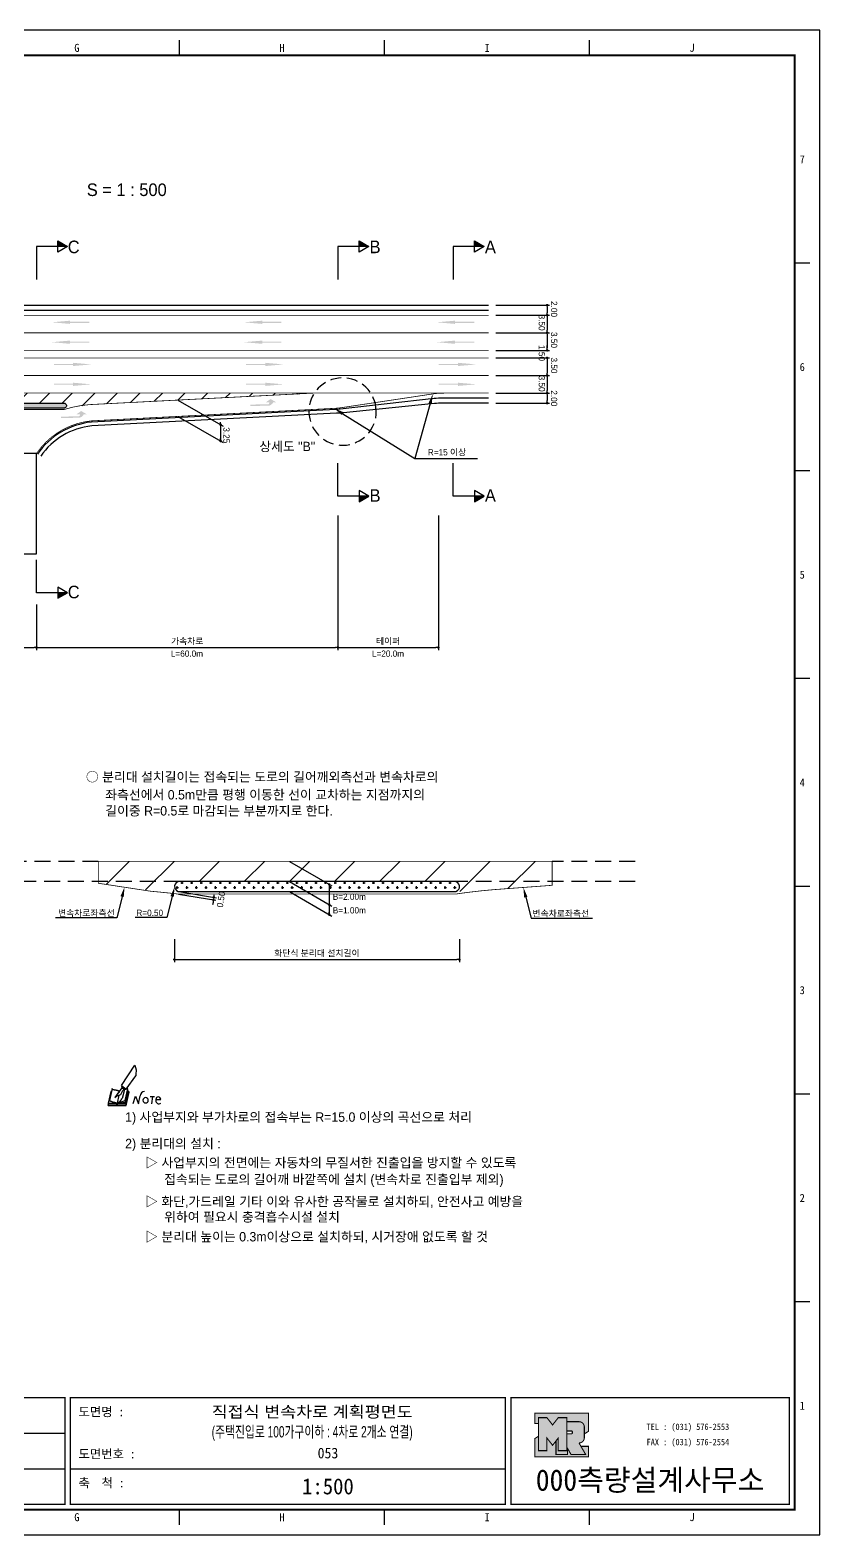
# Model space of a CAD drawing. Header units: millimetres. Extents: x 468 to 891, y -3 to 296.
# Drawn here: x 734.1 to 891.4, y -3.1 to 296.3 of the extents above; entities that cross this region are included whole.
import ezdxf
from ezdxf.enums import TextEntityAlignment as Align

# ---------------------------------------------------------------- set-up
doc = ezdxf.new("R2010")
doc.units = ezdxf.units.MM
doc.linetypes.add('HIDDEN', pattern=[9.525, 6.35, -3.175])
for name, color, linetype in [('CC-GSTR-0004', 4, 'Continuous'), ('CM-LANE-0030', 30, 'Continuous'), ('CZ-DIMT-0002', 7, 'Continuous'), ('CZ-LIN1-0007', 7, 'Continuous'), ('CZ-LIN2-0003', 3, 'Continuous'), ('CZ-LINE-0001', 7, 'Continuous'), ('CZ-TEXT-BOX0', 7, 'Continuous'), ('TITLE', 7, 'Continuous')]:
    doc.layers.add(name, color=color, linetype=linetype)
doc.styles.add('돋움', font='')
doc.styles.add('돋음체', font='')
doc.styles.get('돋움').set_extended_font_data('Dotum')
doc.styles.get('돋음체').set_extended_font_data('DotumChe')

# ---------------------------------------------------------------- blocks, each defined once
blk = doc.blocks.new('note')
for p, q in [((0.85, 3.5), (3.53, 7.57)), ((3.53, 7.57), (3.8, 6.64)), ((3.8, 6.64), (3.69, 5.72)), ((1, 3.1), (0.75, 2.77)), ((0.85, 3.5), (1.8, 2.79)), ((1, 3.4), (0.85, 3.21)), ((0.85, 3.21), (1.52, 2.71)), ((1.8, 2.79), (3.74, 5.46)), ((3.69, 5.72), (3.74, 5.46)), ((-1.24, 2.36), (-1.77, 0)), ((-1.77, 0), (1.77, 0)), ((-1.77, 0), (-1.77, -0.3)), ((-1.53, 0.52), (-1.55, 0.54)), ((-1.01, 2.9), (-1.53, 0.52)), ((-1.48, 0.48), (-1.53, 0.52)), ((-1.43, 0.44), (-1.48, 0.48)), ((-1.38, 0.41), (-1.43, 0.44)), ((-1.33, 0.4), (-1.38, 0.41)), ((-1.27, 0.37), (-1.33, 0.4)), ((-1.22, 0.35), (-1.27, 0.37)), ((-1.13, 2.36), (-1.24, 2.36)), ((-1.17, 0.33), (-1.22, 0.35)), ((-1.12, 0.32), (-1.17, 0.33)), ((-1.02, 0.25), (-1.12, 0.32)), ((-0.97, 0.22), (-1.02, 0.25)), ((-1, 2.9), (-1.01, 2.9)), ((-0.98, 2.85), (-1, 2.9)), ((-0.95, 2.8), (-0.98, 2.85)), ((-0.93, 0.21), (-0.97, 0.22)), ((-0.9, 2.75), (-0.95, 2.8)), ((-0.88, 0.19), (-0.93, 0.21)), ((-0.85, 2.72), (-0.9, 2.75)), ((-0.8, 0.18), (-0.88, 0.19)), ((-0.79, 2.69), (-0.85, 2.72)), ((-0.75, 0.17), (-0.8, 0.18)), ((-0.74, 2.68), (-0.79, 2.69)), ((-0.7, 0.16), (-0.75, 0.17)), ((-0.69, 2.65), (-0.74, 2.68)), ((-0.64, 0.15), (-0.7, 0.16)), ((-0.64, 2.65), (-0.69, 2.65)), ((-0.59, 2.63), (-0.64, 2.65)), ((-0.58, 0.14), (-0.64, 0.15)), ((-0.54, 2.62), (-0.59, 2.63)), ((-0.53, 0.13), (-0.58, 0.14)), ((-0.48, 2.61), (-0.54, 2.62)), ((-0.48, 0.12), (-0.53, 0.13)), ((-0.43, 2.61), (-0.48, 2.61)), ((-0.43, 0.11), (-0.48, 0.12)), ((0.75, 2.77), (-0.46, 1.16)), ((0.37, 2.24), (-0.46, 1.16)), ((-0.46, 1.16), (-0.08, 1.47)), ((-0.38, 2.59), (-0.43, 2.61)), ((-0.38, 0.08), (-0.43, 0.11)), ((-0.33, 2.59), (-0.38, 2.59)), ((-0.29, 0.06), (-0.38, 0.08)), ((-0.27, 2.58), (-0.33, 2.59)), ((-0.23, 0.05), (-0.29, 0.06)), ((-0.22, 2.57), (-0.27, 2.58)), ((-0.16, 0.04), (-0.23, 0.05)), ((-0.17, 2.56), (-0.22, 2.57)), ((-0.12, 2.55), (-0.17, 2.56)), ((-0.11, 0.03), (-0.16, 0.04)), ((-0.07, 2.53), (-0.12, 2.55)), ((-0.04, 0.02), (-0.11, 0.03)), ((-0.08, 1.47), (0.72, 1.75)), ((-0.01, 2.51), (-0.07, 2.53)), ((-0.05, -0.3), (-0.05, 0)), ((0, 0), (-0.04, 0.02)), ((0.04, 2.5), (-0.01, 2.51)), ((0.37, 1.63), (0, 0)), ((0, 0), (1.6, 0.53)), ((0, 0), (1.65, 0.18)), ((0, 0.01), (0.06, 0.04)), ((0, -0.3), (0, 0)), ((0.09, 2.48), (0.04, 2.5)), ((0.05, -0.3), (0.05, 0)), ((0.06, 0.04), (0.11, 0.07)), ((0.14, 2.48), (0.09, 2.48)), ((0.11, 0.07), (0.16, 0.09)), ((0.2, 2.47), (0.14, 2.48)), ((0.16, 0.09), (0.21, 0.12)), ((0.26, 2.43), (0.18, 2.46)), ((0.21, 0.12), (0.27, 0.14)), ((0.34, 2.4), (0.26, 2.43)), ((0.27, 0.14), (0.36, 0.19)), ((0.45, 2.37), (0.34, 2.4)), ((0.36, 0.19), (0.41, 0.22)), ((0.41, 0.22), (0.46, 0.27)), ((0.46, 0.27), (0.51, 0.3)), ((0.51, 0.3), (0.56, 0.34)), ((0.56, 0.34), (0.6, 0.4)), ((0.6, 0.4), (0.64, 0.45)), ((0.64, 0.45), (0.67, 0.51)), ((0.67, 0.51), (0.74, 0.58)), ((0.72, 1.75), (1.16, 2.53)), ((0.74, 0.58), (0.79, 0.63)), ((0.79, 0.63), (0.83, 0.68)), ((0.83, 0.68), (0.86, 0.73)), ((0.86, 0.73), (0.89, 0.79)), ((0.89, 0.84), (0.92, 0.89)), ((0.89, 0.79), (0.89, 0.84)), ((0.92, 0.89), (0.96, 0.95)), ((0.96, 0.95), (1.01, 0.97)), ((1.47, 2.74), (1.01, 0.97)), ((1.16, 2.53), (1.37, 2.82)), ((2.13, 2.84), (1.44, 2.63)), ((1.52, 2.71), (1.66, 2.9)), ((1.6, 0.53), (2.13, 2.84)), ((1.65, 0.18), (2.19, 2.48)), ((1.77, 0), (2.3, 2.36)), ((1.77, -0.3), (2.3, 2.07)), ((1.77, -0.38), (2.3, 1.99)), ((1.77, -0.44), (2.3, 1.93)), ((1.77, 0), (1.77, -0.3)), ((2.19, 2.48), (2.04, 2.47)), ((2.3, 2.36), (2.16, 2.36)), ((2.3, 2.36), (2.3, 2.07)), ((3.21, -0.08), (3.68, 1.4)), ((3.68, 1.4), (4.26, -0.14)), ((4.26, -0.14), (4.56, 1.44)), ((6.55, 1.34), (7.46, 1.34)), ((7.01, 1.34), (6.87, -0.11)), ((7.71, 0.77), (7.71, 0.55)), ((7.71, 0.77), (8.67, 0.77)), ((-1.77, -0.3), (1.77, -0.3)), ((-1.77, -0.43), (-1.77, -0.3)), ((-1.77, -0.37), (1.77, -0.37)), ((-1.77, -0.43), (1.77, -0.43))]:
    blk.add_line(p, q)
for centre, major_axis, start_param, end_param in [((0.4, 2.31), (0.0702, 0.0702), 3.283946, 6.425539), ((5.68, 1.23), (-0.806, 0.806), -0.591174, 0.597824), ((5.66, 0.58), (-0.378, 0.378), 3.926991, 10.210176), ((8.3, 0.49), (0.422, 0.422), 2.265602, 4.634911), ((8.19, 0.77), (-0.342, 0.342), 3.926991, 7.068583)]:
    blk.add_ellipse(centre, major_axis=major_axis, ratio=1, start_param=start_param, end_param=end_param)
blk = doc.blocks.new('_Dot')
at = {"color": 0, "linetype": 'ByBlock', "lineweight": -2}
blk.add_line((-0.5, 0), (-1, 0), dxfattribs=at)
at = {"color": 0, "linetype": 'ByBlock', "const_width": 0.5}
blk.add_lwpolyline([(-0.25, 0, 1), (0.25, 0, 1)], format="xyb", close=True, dxfattribs=at)

msp = doc.modelspace()

# ---------------------------------------------------------------- hatches: boundary and pattern name
at = {"layer": 'CM-LANE-0030'}
h = msp.add_hatch(dxfattribs=at)
h.set_pattern_fill('ANSI31', color=256, style=0)
h.set_pattern_definition([(45, (-515.1883, 8.0515), (-2.245064, 2.245064), [])])
h.paths.add_polyline_path([(568.28, 224.03), (585.85, 222.42, -0.062108), (590.15, 221.03), (591.27, 221.03, 0.001633), (591.16, 221.09, -0.783474), (591.39, 222.03), (740.86, 222.03, -0.830663), (741.04, 221.07, 0.001236), (740.95, 221.03), (742.47, 221.03, -0.050333), (746.07, 221.75), (790.47, 224.03)])
at = {"layer": 'CZ-LIN1-0007'}
for points in [[(742.08, 238.44), (742.08, 238.23), (745.91, 238.23), (745.91, 238.01), (742.08, 238.01), (742.08, 237.8), (738.43, 238.12)], [(780.35, 238.44), (780.35, 238.23), (784.18, 238.23), (784.18, 238.01), (780.35, 238.01), (780.35, 237.8), (776.7, 238.12)], [(818.72, 238.44), (818.72, 238.23), (822.54, 238.23), (822.54, 238.01), (818.72, 238.01), (818.72, 237.8), (815.07, 238.12)], [(742.08, 234.48), (742.08, 234.27), (745.91, 234.27), (745.91, 234.05), (742.08, 234.05), (742.08, 233.84), (738.43, 234.16)], [(780.35, 234.48), (780.35, 234.27), (784.18, 234.27), (784.18, 234.05), (780.35, 234.05), (780.35, 233.84), (776.7, 234.16)], [(818.72, 234.48), (818.72, 234.27), (822.54, 234.27), (822.54, 234.05), (818.72, 234.05), (818.72, 233.84), (815.07, 234.16)], [(742.69, 230.06), (742.69, 229.85), (738.86, 229.85), (738.86, 229.64), (742.69, 229.64), (742.69, 229.42), (746.34, 229.74)], [(780.96, 230.06), (780.96, 229.85), (777.14, 229.85), (777.14, 229.64), (780.96, 229.64), (780.96, 229.42), (784.61, 229.74)], [(819.32, 230.06), (819.32, 229.85), (815.5, 229.85), (815.5, 229.64), (819.32, 229.64), (819.32, 229.42), (822.98, 229.74)], [(742.69, 226.1), (742.69, 225.89), (738.86, 225.89), (738.86, 225.68), (742.69, 225.68), (742.69, 225.46), (746.34, 225.78)], [(780.96, 226.1), (780.96, 225.89), (777.14, 225.89), (777.14, 225.68), (780.96, 225.68), (780.96, 225.46), (784.61, 225.78)], [(819.32, 226.1), (819.32, 225.89), (815.5, 225.89), (815.5, 225.68), (819.32, 225.68), (819.32, 225.46), (822.98, 225.78)], [(781.51, 221.51, 0.267976), (782.54, 222.2), (783.17, 222.19), (782, 222.85), (781.06, 222.2), (781.75, 222.2, -0.504994), (781.44, 221.78), (777.98, 221.76), (777.98, 221.49)], [(743.8, 219.12, 0.267976), (744.83, 219.81), (745.46, 219.81), (744.29, 220.46), (743.35, 219.82), (744.04, 219.81, -0.504994), (743.73, 219.39), (740.27, 219.37), (740.27, 219.1)]]:
    msp.add_hatch(color=256, dxfattribs=at).paths.add_polyline_path(points)
at = {"layer": 'CZ-LIN2-0003'}
h = msp.add_hatch(dxfattribs=at)
h.set_pattern_fill('CROSS', color=256, scale=0.075, style=0)
h.set_pattern_definition([(0, (-515.18825, 8.05147), (0.47625, 0.47625), [0.238125, -0.714375]), (90, (-515.0692, 7.9324), (-0.47625, 0.47625), [0.238125, -0.714375])])
h.paths.add_polyline_path([(740.86, 222.03), (591.39, 222.03, 0.783474), (591.16, 221.09, -0.001633), (591.27, 221.03), (740.95, 221.03, -0.001236), (741.04, 221.07, 0.830663)])
h = msp.add_hatch(dxfattribs=at)
h.set_pattern_fill('CROSS', color=256, scale=0.15, style=0)
h.set_pattern_definition([(0, (-1579.946, 580.9645), (0.9525, 0.9525), [0.47625, -1.42875]), (90, (-1579.7079, 580.7264), (-0.9525, 0.9525), [0.47625, -1.42875])])
h.paths.add_polyline_path([(763.9, 126.86, 0.868933), (763.62, 124.9, -0.000934), (763.76, 124.86), (818.76, 124.86, -0.000934), (818.89, 124.9, 0.868933), (818.61, 126.86)])
at = {"layer": 'CZ-LINE-0001'}
for points in [[(739.65, 254.3), (739.65, 253.2), (741.56, 253.2)], [(799.65, 254.3), (799.65, 253.2), (801.56, 253.2)], [(822.61, 254.3), (822.61, 253.2), (824.51, 253.2)], [(801.56, 203.53), (799.65, 203.53), (799.65, 202.43)], [(824.51, 203.53), (822.61, 203.53), (822.61, 202.43)], [(741.56, 184.33), (739.65, 184.33), (739.65, 183.23)]]:
    msp.add_hatch(color=256, dxfattribs=at).paths.add_polyline_path(points)
at = {"layer": 'TITLE', "ltscale": 150}
h = msp.add_hatch(color=8, dxfattribs=at)
edge = h.paths.add_edge_path()
edge.add_line((845.29, 21.11), (834.62, 21.11))
edge.add_line((834.62, 21.11), (834.62, 19.03))
edge.add_line((834.62, 19.03), (835.33, 19.03))
edge.add_line((835.33, 19.03), (835.33, 20.2))
edge.add_line((835.33, 20.2), (837.02, 20.2))
edge.add_line((837.02, 20.2), (838.15, 18.75))
edge.add_line((838.15, 18.75), (839.28, 20.2))
edge.add_line((839.28, 20.2), (840.97, 20.2))
edge.add_line((840.97, 20.2), (840.97, 19.4))
edge.add_line((840.97, 19.4), (843.41, 19.4))
edge.add_arc((843.41, 18.34), 1.07, 0, 90, ccw=False)
edge.add_line((844.47, 18.34), (844.47, 16.97))
edge.add_line((844.47, 16.97), (845.29, 17.48))
edge.add_line((845.29, 17.48), (845.29, 21.11))
h.paths.add_polyline_path([(838.83, 15.58), (838.15, 14.7), (837.02, 16.15), (837.02, 13.64), (835.33, 13.64), (835.33, 16.49), (834.62, 16.05), (834.62, 12.42), (845.29, 12.42), (845.29, 14.5), (843.79, 14.5), (844.75, 12.85), (841.84, 12.85), (841.14, 14.06), (841.14, 12.85), (838.83, 12.85)])
msp.add_hatch(color=5, dxfattribs=at).paths.add_polyline_path([(840.97, 20.2), (839.28, 20.2), (838.15, 18.75), (837.02, 20.2), (835.33, 20.2), (835.33, 13.64), (837.02, 13.64), (837.02, 16.15), (838.15, 14.7), (839.28, 16.15), (839.28, 13.64), (840.97, 13.64)])
h = msp.add_hatch(color=161, dxfattribs=at)
edge = h.paths.add_edge_path()
edge.add_arc((843.41, 18.34), 1.07, 360, 450)
edge.add_line((843.41, 19.4), (840.97, 19.4))
edge.add_line((840.97, 19.4), (840.97, 17.55))
edge.add_line((840.97, 17.55), (841.96, 17.55))
edge.add_arc((841.96, 17.44), 0.113, 0, 90, ccw=False)
edge.add_line((842.08, 17.44), (842.08, 17.13))
edge.add_arc((841.96, 17.13), 0.113, 270, 360, ccw=False)
edge.add_line((841.96, 17.01), (840.97, 17.01))
edge.add_line((840.97, 17.01), (840.97, 13.64))
edge.add_line((840.97, 13.64), (839.28, 13.64))
edge.add_line((839.28, 13.64), (839.28, 16.15))
edge.add_line((839.28, 16.15), (838.83, 15.58))
edge.add_line((838.83, 15.58), (838.83, 12.85))
edge.add_line((838.83, 12.85), (841.14, 12.85))
edge.add_line((841.14, 12.85), (841.14, 14.06))
edge.add_line((841.14, 14.06), (841.84, 12.85))
edge.add_line((841.84, 12.85), (844.75, 12.85))
edge.add_line((844.75, 12.85), (843.41, 15.16))
edge.add_arc((843.41, 16.23), 1.07, 270, 360)
edge.add_line((844.47, 16.23), (844.47, 18.34))

# ---------------------------------------------------------------- linework, layer by layer
at = {"color": 0, "linetype": 'ByBlock', "lineweight": -2}
for p, q in [((837.06, 241.28), (837.06, 241.03)), ((837.06, 239.78), (837.06, 240.03)), ((837.06, 239.28), (837.06, 239.03)), ((837.06, 236.28), (837.06, 236.53)), ((837.06, 235.78), (837.06, 235.53)), ((837.06, 232.78), (837.06, 233.03)), ((837.06, 232.78), (837.06, 233.03)), ((837.06, 230.78), (837.06, 230.53)), ((837.06, 230.78), (837.06, 230.53)), ((837.06, 227.78), (837.06, 228.03)), ((837.06, 227.28), (837.06, 227.03)), ((837.06, 224.28), (837.06, 224.53)), ((837.06, 223.78), (837.06, 223.53)), ((837.06, 222.28), (837.06, 222.53)), ((772.07, 217.99), (772.07, 218.24)), ((772.07, 217.49), (772.07, 217.24)), ((772.07, 214.74), (772.07, 214.99)), ((793.69, 126.03), (793.69, 125.78)), ((770.59, 122.96), (770.55, 122.71)), ((770.75, 123.95), (770.8, 124.19)), ((793.69, 122.03), (793.69, 121.78)), ((793.69, 120.53), (793.69, 120.78))]:
    msp.add_line(p, q, dxfattribs=at)
at = {"color": 0, "linetype": 'ByBlock', "const_width": 0.25}
for points in [[(837.06, 241.41, 1), (837.06, 241.66, 1)], [(837.06, 239.66, 1), (837.06, 239.41, 1)], [(837.06, 239.41, 1), (837.06, 239.66, 1)], [(837.06, 236.16, 1), (837.06, 235.91, 1)], [(837.06, 235.91, 1), (837.06, 236.16, 1)], [(837.06, 232.66, 1), (837.06, 232.41, 1)], [(837.06, 232.66, 1), (837.06, 232.41, 1)], [(837.06, 230.91, 1), (837.06, 231.16, 1)], [(837.06, 230.91, 1), (837.06, 231.16, 1)], [(837.06, 227.66, 1), (837.06, 227.41, 1)], [(837.06, 227.41, 1), (837.06, 227.66, 1)], [(837.06, 223.91, 1), (837.06, 224.16, 1)], [(837.06, 224.16, 1), (837.06, 223.91, 1)], [(837.06, 222.16, 1), (837.06, 221.91, 1)], [(772.07, 217.62, 1), (772.07, 217.87, 1)], [(772.07, 217.87, 1), (772.07, 217.62, 1)], [(772.07, 214.62, 1), (772.07, 214.37, 1)], [(793.69, 126.15, 1), (793.69, 126.4, 1)], [(770.61, 123.08, 1), (770.65, 123.33, 1)], [(770.73, 123.82, 1), (770.69, 123.58, 1)], [(793.69, 122.15, 1), (793.69, 122.4, 1)], [(793.69, 120.4, 1), (793.69, 120.15, 1)]]:
    msp.add_lwpolyline(points, format="xyb", close=True, dxfattribs=at)
at = {"layer": 'CC-GSTR-0004'}
for points in [[(545.41, 241.53), (825.41, 241.53)], [(545.41, 240.53), (825.41, 240.53)]]:
    msp.add_lwpolyline(points, dxfattribs=at)
for points in [[(825.41, 223.03), (816.25, 223.03, 0.028028), (814.58, 222.94), (795.88, 220.84), (795.88, 220.84, -0.015157), (794.97, 220.76), (794.97, 220.76), (746.33, 218.26, 0.221504), (735.62, 211.89)], [(825.41, 222.03), (816.16, 222.03, 0.02497), (814.67, 221.96), (795.83, 220.07, -0.0121), (795.1, 220.02), (746.39, 217.51, 0.221166), (736.24, 211.47)]]:
    msp.add_lwpolyline(points, format="xyb", dxfattribs=at)
at = {"layer": 'CM-LANE-0030'}
for p, q in [((749.27, 126.3), (753.83, 130.86)), ((757.13, 125.18), (762.81, 130.86)), ((767.79, 126.86), (771.79, 130.86)), ((776.77, 126.86), (780.77, 130.86)), ((785.75, 126.86), (789.75, 130.86)), ((794.73, 126.86), (798.73, 130.86)), ((803.71, 126.86), (807.71, 130.86)), ((812.69, 126.86), (816.69, 130.86)), ((819.67, 124.86), (825.67, 130.86)), ((829.25, 125.46), (834.65, 130.86))]:
    msp.add_line(p, q, dxfattribs=at)
at = {"layer": 'CM-LANE-0030', "const_width": 0.15}
for points in [[(545.41, 232.53), (825.41, 232.53)], [(545.41, 231.03), (825.41, 231.03)]]:
    msp.add_lwpolyline(points, dxfattribs=at)
for points in [[(585.85, 222.42), (568.28, 224.03), (790.47, 224.03), (746.07, 221.75, 0.059897), (740.95, 220.78), (591.27, 220.78, 0.073871)], [(838.06, 130.86), (838.06, 126.11), (826.6, 125.26, 0.016429), (818.76, 124.36), (763.76, 124.36, 0.006448), (758.16, 124.93), (747.71, 126.52), (747.71, 130.86)]]:
    msp.add_lwpolyline(points, format="xyb", close=True, dxfattribs=at)
at = {"layer": 'CZ-LIN1-0007', "const_width": 0.15}
msp.add_lwpolyline([(545.41, 239.53), (825.41, 239.53)], dxfattribs=at)
at = {"layer": 'CZ-LIN1-0007', "linetype": 'HIDDEN', "const_width": 0.15}
for points in [[(545.41, 236.03), (825.41, 236.03)], [(545.41, 227.53), (825.41, 227.53)], [(790.47, 224.03), (816.53, 224.03)]]:
    msp.add_lwpolyline(points, dxfattribs=at)
at = {"layer": 'CZ-LIN1-0007', "const_width": 0.15}
msp.add_lwpolyline([(825.41, 224.03), (816.53, 224.03, 0.03724), (814.31, 223.87), (796.14, 221.14), (796.14, 221.14, -0.024362), (794.68, 221), (794.68, 221), (746.31, 218.51), (746.31, 218.51, 0.22161), (735.41, 212.03)], format="xyb", dxfattribs=at)
at = {"layer": 'CZ-LIN2-0003'}
for points in [[(591.16, 221.09, -0.783474), (591.39, 222.03), (740.86, 222.03, -0.830663), (741.04, 221.07, 0.001236), (740.95, 221.03), (591.27, 221.03, 0.001633)], [(818.76, 124.86, -0.000934), (818.89, 124.9, 0.868933), (818.61, 126.86), (763.9, 126.86, 0.868933), (763.62, 124.9, -0.000934), (763.76, 124.86)]]:
    msp.add_lwpolyline(points, format="xyb", close=True, dxfattribs=at)
msp.add_lwpolyline([(735.41, 212.03), (705.41, 212.03), (705.41, 192.03), (735.41, 192.03)], close=True, dxfattribs=at)
at = {"layer": 'CZ-LINE-0001'}
for p, q in [((741.56, 253.2), (735.41, 253.2)), ((735.41, 253.2), (735.41, 246.66)), ((739.65, 252.1), (739.65, 254.3)), ((739.65, 254.3), (741.56, 253.2)), ((741.56, 253.2), (739.65, 252.1)), ((801.56, 253.2), (795.41, 253.2)), ((795.41, 253.2), (795.41, 246.66)), ((799.65, 252.1), (799.65, 254.3)), ((799.65, 254.3), (801.56, 253.2)), ((801.56, 253.2), (799.65, 252.1)), ((824.51, 253.2), (818.37, 253.2)), ((818.37, 253.2), (818.37, 246.66)), ((822.61, 252.1), (822.61, 254.3)), ((822.61, 254.3), (824.51, 253.2)), ((824.51, 253.2), (822.61, 252.1)), ((826.84, 241.53), (837.56, 241.53)), ((826.84, 239.53), (837.56, 239.53)), ((826.84, 239.53), (837.56, 239.53)), ((837.06, 241.03), (837.06, 240.03)), ((837.06, 239.03), (837.06, 236.53)), ((826.84, 236.03), (837.56, 236.03)), ((826.84, 236.03), (837.56, 236.03)), ((837.06, 235.53), (837.06, 233.03)), ((837.06, 233.03), (837.06, 233.53)), ((826.84, 232.53), (837.56, 232.53)), ((826.84, 232.53), (837.56, 232.53)), ((826.84, 231.03), (837.56, 231.03)), ((826.84, 231.03), (837.56, 231.03)), ((837.06, 230.53), (837.06, 228.03)), ((837.06, 230.53), (837.06, 230.03)), ((826.84, 227.53), (837.56, 227.53)), ((826.84, 227.53), (837.56, 227.53)), ((837.06, 227.03), (837.06, 224.53)), ((763.57, 222.65), (772.57, 217.45)), ((826.84, 224.03), (837.56, 224.03)), ((826.84, 224.03), (837.56, 224.03)), ((826.84, 222.03), (837.56, 222.03)), ((837.06, 223.53), (837.06, 222.53)), ((763.57, 219.4), (772.57, 214.2)), ((772.07, 217.24), (772.07, 214.24)), ((795.41, 203.53), (795.41, 210.07)), ((810.71, 211), (823.21, 211)), ((818.37, 203.53), (818.37, 210.07)), ((801.56, 203.53), (799.65, 204.63)), ((799.65, 204.63), (799.65, 202.43)), ((824.51, 203.53), (822.61, 204.63)), ((822.61, 204.63), (822.61, 202.43)), ((801.56, 203.53), (795.41, 203.53)), ((799.65, 202.43), (801.56, 203.53)), ((824.51, 203.53), (818.37, 203.53)), ((822.61, 202.43), (824.51, 203.53)), ((795.41, 199.7), (795.41, 172.92)), ((795.41, 199.7), (795.41, 172.92)), ((815.41, 199.7), (815.41, 172.92)), ((735.41, 184.33), (735.41, 190.87)), ((741.56, 184.33), (735.41, 184.33)), ((741.56, 184.33), (739.65, 185.43)), ((739.65, 185.43), (739.65, 183.23)), ((739.65, 183.23), (741.56, 184.33)), ((735.41, 181.98), (735.41, 172.92)), ((735.41, 181.98), (735.41, 172.92)), ((705.91, 173.42), (734.91, 173.42)), ((735.91, 173.42), (794.91, 173.42)), ((795.91, 173.42), (814.91, 173.42)), ((785.75, 130.86), (794.19, 125.99)), ((785.75, 126.86), (794.19, 121.99)), ((793.69, 126.28), (793.69, 120.28)), ((763.67, 124.37), (771.12, 123.13)), ((763.76, 124.86), (771.21, 123.62)), ((785.75, 124.86), (794.19, 119.99)), ((770.55, 122.71), (770.47, 122.22)), ((762.85, 115.38), (762.85, 110.84)), ((819.61, 115.38), (819.61, 110.84)), ((763.35, 111.34), (819.11, 111.34))]:
    msp.add_line(p, q, dxfattribs=at)
at = {"layer": 'CZ-LINE-0001', "linetype": 'HIDDEN', "ltscale": 0.35}
msp.add_line((802.99, 221.15), (802.99, 221.15), dxfattribs=at)
at = {"layer": 'CZ-LINE-0001', "linetype": 'HIDDEN', "ltscale": 0.5}
for p, q in [((747.71, 130.86), (731.18, 130.86)), ((854.59, 130.86), (838.06, 130.86)), ((763.9, 126.86), (731.18, 126.86)), ((854.59, 126.86), (818.61, 126.86))]:
    msp.add_line(p, q, dxfattribs=at)
at = {"layer": 'CZ-LINE-0001'}
for points in [[(813.77, 221.94), (810.71, 211)], [(796.38, 219.94), (810.71, 211)], [(752.45, 123.84), (751.4, 119.66), (739.17, 119.66)], [(762.41, 123.88), (761.36, 119.7), (755.02, 119.7)]]:
    msp.add_lwpolyline(points, dxfattribs=at)
at = {"layer": 'CZ-LINE-0001', "extrusion": (0, 0, -1)}
msp.add_lwpolyline([(-832.82, 123.75), (-833.87, 119.57), (-846.1, 119.57)], dxfattribs=at)
at = {"layer": 'CZ-LINE-0001', "linetype": 'HIDDEN', "ltscale": 0.35}
msp.add_arc((796.34, 220.36), 6.7, 6.7667, 6.749, dxfattribs=at)
at = {"layer": 'CZ-LINE-0001'}
for points in [[(813.45, 222.03), (814.31, 223.87), (814.09, 221.85)], [(796.2, 219.66), (794.68, 221), (796.56, 220.22)], [(752.12, 123.92), (752.94, 125.78), (752.77, 123.76)], [(762.09, 123.96), (762.9, 125.82), (762.73, 123.8)]]:
    msp.add_solid(points, dxfattribs=at)
at = {"layer": 'CZ-LINE-0001', "extrusion": (0, 0, -1)}
msp.add_solid([(-833.14, 123.83), (-832.33, 125.69), (-832.49, 123.67)], dxfattribs=at)
at = {"layer": 'TITLE', "color": 7, "linetype": 'Continuous'}
for p, q in [((763.86, 291.21), (763.86, 294.24)), ((804.69, 291.21), (804.69, 294.24)), ((845.51, 291.21), (845.51, 294.24)), ((889.36, 249.88), (886.34, 249.88)), ((889.36, 208.55), (886.34, 208.55)), ((889.36, 167.23), (886.34, 167.23)), ((889.36, 125.9), (886.34, 125.9)), ((889.36, 84.57), (886.34, 84.57)), ((889.36, 43.24), (886.34, 43.24)), ((763.86, -1.11), (763.86, 1.91)), ((804.69, -1.11), (804.69, 1.91)), ((845.51, -1.11), (845.51, 1.91))]:
    msp.add_line(p, q, dxfattribs=at)
at = {"layer": 'TITLE', "ltscale": 150}
for p, q in [((654.49, 17.12), (741.1, 17.12)), ((654.49, 10.05), (741.1, 10.05)), ((742.16, 10.05), (828.77, 10.05))]:
    msp.add_line(p, q, dxfattribs=at)
at = {"layer": 'TITLE'}
msp.add_line((886.45, 1.91), (477.59, 1.91), dxfattribs=at)
msp.add_lwpolyline([(468.01, -3.12), (891.37, -3.12), (891.37, 296.25), (468.01, 296.25)], close=True, dxfattribs=at)
at = {"layer": 'TITLE', "linetype": 'Continuous', "const_width": 0.403}
msp.add_lwpolyline([(478.09, 1.91), (478.09, 291.21), (886.34, 291.21), (886.34, 1.91)], close=True, dxfattribs=at)
at = {"layer": 'TITLE', "ltscale": 150}
for points, const_width in [([(741.1, 2.97), (654.49, 2.97), (654.49, 24.19), (741.1, 24.19)], 0.265), ([(742.16, 24.19), (828.77, 24.19), (828.77, 2.97), (742.16, 2.97)], 0.265), ([(885.28, 24.19), (885.28, 2.97), (829.84, 2.97), (829.84, 24.19), (885.28, 24.19)], 0.265), ([(840.97, 20.2), (839.28, 20.2), (838.15, 18.75), (837.02, 20.2), (835.33, 20.2), (835.33, 13.64), (837.02, 13.64), (837.02, 16.15), (838.15, 14.7), (839.28, 16.15), (839.28, 13.64), (840.97, 13.64)], 0.212), ([(838.83, 15.58), (838.15, 14.7), (837.02, 16.15), (837.02, 13.64), (835.33, 13.64), (835.33, 16.49), (834.62, 16.05), (834.62, 12.42), (845.29, 12.42), (845.29, 14.5), (843.79, 14.5), (844.75, 12.85), (841.84, 12.85), (841.14, 14.06), (841.14, 12.85), (838.83, 12.85)], 0.212)]:
    msp.add_lwpolyline(points, close=True, dxfattribs=dict(at, const_width=const_width))
at = {"layer": 'TITLE', "ltscale": 150, "const_width": 0.212}
for points in [[(845.29, 21.11), (834.62, 21.11), (834.62, 19.03), (835.33, 19.03), (835.33, 20.2), (837.02, 20.2), (838.15, 18.75), (839.28, 20.2), (840.97, 20.2), (840.97, 19.4), (843.41, 19.4, -0.414214), (844.47, 18.34), (844.47, 16.97), (845.29, 17.48)], [(844.47, 18.34, 0.414214), (843.41, 19.4), (840.97, 19.4), (840.97, 17.55), (841.96, 17.55, -0.414214), (842.08, 17.44), (842.08, 17.13, -0.414214), (841.96, 17.01), (840.97, 17.01), (840.97, 13.64), (839.28, 13.64), (839.28, 16.15), (838.83, 15.58), (838.83, 12.85), (841.14, 12.85), (841.14, 14.06), (841.84, 12.85), (844.75, 12.85), (843.41, 15.16, 0.414214), (844.47, 16.23)]]:
    msp.add_lwpolyline(points, format="xyb", close=True, dxfattribs=at)

# ---------------------------------------------------------------- block references
at = {"layer": 'CZ-LINE-0001', "xscale": 0.5, "yscale": 0.5, "zscale": 0.5}
for p in [(735.41, 173.42), (795.41, 173.42), (815.41, 173.42), (819.61, 111.34)]:
    msp.add_blockref('_Dot', p, dxfattribs=at)
at = {"layer": 'CZ-LINE-0001', "xscale": 0.5, "yscale": 0.5, "zscale": 0.5, "rotation": 180}
for p in [(735.41, 173.42), (795.41, 173.42), (762.85, 111.34)]:
    msp.add_blockref('_Dot', p, dxfattribs=at)
at = {"layer": 'CZ-TEXT-BOX0'}
msp.add_blockref('note', (751.46, 82.76), dxfattribs=at)

# ---------------------------------------------------------------- texts
at = {"layer": 'CZ-DIMT-0002', "style": '돋움'}
for s, height, p in [('C', 2.5, (742.81, 253.12)), ('B', 2.5, (802.81, 253.12)), ('A', 2.5, (825.77, 253.12)), ('상세도 "B"', 1.875, (785.32, 213.42)), ('R=15 이상', 1.25, (817.13, 212.26)), ('B', 2.5, (802.81, 203.66)), ('A', 2.5, (825.77, 203.66)), ('C', 2.5, (742.81, 184.46)), ('L=60.0m', 1.25, (765.36, 172.2)), ('L=20.0m', 1.25, (805.38, 172.2))]:
    msp.add_text(s, height=height, dxfattribs=at).set_placement(p, align=Align.MIDDLE_CENTER)
for s, p in [('3.50', (835.38, 239.65)), ('2.00', (837.82, 242.35)), ('3.50', (837.82, 236.19)), ('1.50', (835.38, 233.6)), ('3.50', (837.82, 231.12)), ('3.50', (835.38, 227.51)), ('2.00', (837.82, 224.59))]:
    msp.add_text(s, height=1.25, rotation=270, dxfattribs=at).set_placement(p)
for s, p in [('○ 분리대 설치길이는 접속되는 도로의 길어깨외측선과 변속차로의', (745.24, 147.69)), ('좌측선에서 0.5m만큼 평행 이동한 선이 교차하는 지점까지의', (749.09, 144.13)), ('길이중 R=0.5로 마감되는 부분까지로 한다.', (749.09, 140.93)), ('1) 사업부지와 부가차로의 접속부는 R=15.0 이상의 곡선으로 처리', (753.06, 80)), ('2) 분리대의 설치 :', (753.06, 74.74)), ('▷ 사업부지의 전면에는 자동차의 무질서한 진출입을 방지할 수 있도록', (757.04, 70.94)), ('접속되는 도로의 길어깨 바깥쪽에 설치 (변속차로 진출입부 제외)', (760.82, 67.61)), ('▷ 화단,가드레일 기타 이와 유사한 공작물로 설치하되, 안전사고 예방을', (757.04, 63.21)), ('위하여 필요시 충격흡수시설 설치', (760.82, 60.14)), ('▷ 분리대 높이는 0.3m이상으로 설치하되, 시거장애 없도록 할 것', (757.04, 56.2))]:
    msp.add_text(s, height=1.875, dxfattribs=at).set_placement(p, align=Align.MIDDLE_LEFT)
for s, p in [('B=2.00m', (794.39, 123.22)), ('변속차로좌측선', (739.7, 119.97)), ('R=0.50', (755.29, 120.01)), ('B=1.00m', (794.39, 120.51)), ('변속차로좌측선', (834.15, 119.88))]:
    msp.add_text(s, height=1.25, dxfattribs=at).set_placement(p)
at = {"layer": 'CZ-DIMT-0002', "char_height": 1.25, "attachment_point": 5, "style": '돋움'}
for s, insert, rotation in [('3.25', (773.22, 215.64), 270), ('\\A1;0.50', (772.14, 123.3), 80.5236)]:
    msp.add_mtext(s, dxfattribs=dict(at, insert=insert, rotation=rotation))
at = {"layer": 'CZ-LINE-0001', "char_height": 1.25, "attachment_point": 5, "style": '돋움'}
for s, insert in [('\\A1;가속차로', (765.41, 174.62)), ('\\A1;테이퍼', (805.41, 174.62)), ('\\A1;화단식 분리대 설치길이', (791.23, 112.54))]:
    msp.add_mtext(s, dxfattribs=dict(at, insert=insert))
at = {"layer": 'TITLE', "color": 3, "linetype": 'Continuous', "style": '돋음체'}
for s, p in [('G', (743.45, 292.72)), ('H', (784.27, 292.72)), ('I', (825.1, 292.72)), ('J', (865.92, 292.72)), ('7', (887.85, 270.55)), ('6', (887.85, 229.22)), ('5', (887.85, 187.9)), ('4', (887.85, 146.57)), ('3', (887.85, 105.24)), ('2', (887.85, 63.91)), ('1', (887.85, 22.58)), ('G', (743.45, 0.4)), ('H', (784.27, 0.4)), ('I', (825.1, 0.4)), ('J', (865.92, 0.4))]:
    msp.add_text(s, height=1.59, dxfattribs=at).set_placement(p, align=Align.MIDDLE)
at = {"layer": 'TITLE', "style": '돋움'}
msp.add_text('S = 1 : 500', height=2.5, dxfattribs=at).set_placement((745.42, 264.49), align=Align.MIDDLE_LEFT)
at = {"layer": 'TITLE', "style": '돋음체'}
for s, p in [('도면명 :', (743.76, 20.48)), ('도면번호 :', (743.76, 12.09)), ('축  척 :', (743.76, 6.33))]:
    msp.add_text(s, height=1.804, dxfattribs=at).set_placement(p)
at = {"layer": 'TITLE', "style": '돋움'}
for s, width, p, p2 in [('직접식 변속차로 계획평면도', 1.010039, (770.29, 20.23), (810.29, 20.23)), ('(주택진입로 100가구이하 : 4차로 2개소 연결)', 0.618876, (770.29, 16.27), (810.29, 16.27))]:
    msp.add_text(s, height=2.25, dxfattribs=dict(at, width=width)).set_placement(p, p2, align=Align.FIT)
at = {"layer": 'TITLE', "color": 180, "style": '돋음체'}
for s, p in [('TEL : (031) 576-2553', (856.86, 17.75)), ('FAX : (031) 576-2554', (856.86, 14.72))]:
    msp.add_text(s, height=1.2733, dxfattribs=at).set_placement(p)
at = {"layer": 'TITLE', "linetype": 'Continuous', "style": '돋음체'}
for s, height, p in [('053', 2.122, (793.43, 13.15)), ('1:500', 3.183, (793.43, 6.51))]:
    msp.add_text(s, height=height, dxfattribs=at).set_placement(p, align=Align.MIDDLE)
at = {"layer": 'TITLE', "color": 180, "style": '돋음체'}
msp.add_text('000측량설계사무소', height=4.244, dxfattribs=at).set_placement((857.56, 5.66), align=Align.CENTER)

doc.saveas('drawing.dxf')
